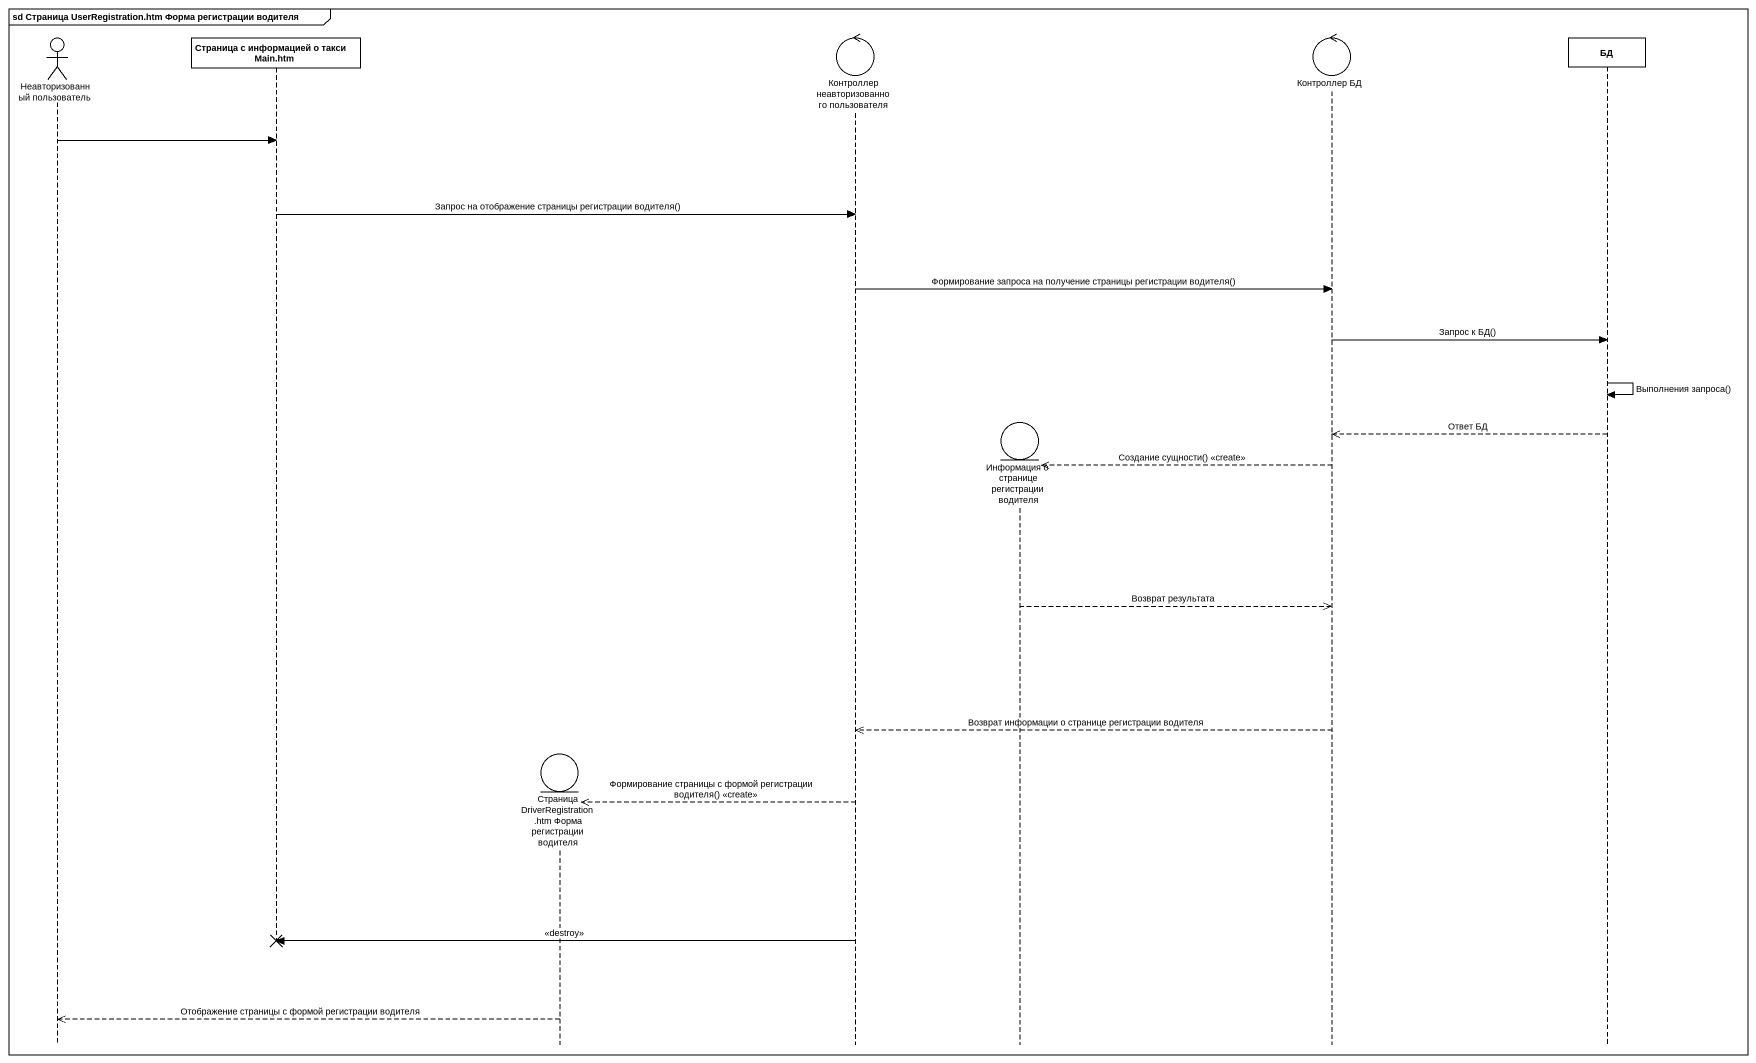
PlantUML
@startuml
mainframe sd Страница UserRegistration.htm Форма регистрации водителя
hide footbox
actor "Неавторизованный пользователь" as Неавторизованный
participant "Страница с информацией о такси Main.htm" as Страница_с_информацией_о
entity "Страница DriverRegistration.htm Форма регистрации водителя" as Страница_DriverRegistration
control "Контроллер неавторизованного пользователя" as Контроллер
entity "Информация о странице регистрации водителя" as Информация_о_странице
control "Контроллер БД" as Контроллер_БД
participant БД

Неавторизованный -> Страница_с_информацией_о
Страница_с_информацией_о -> Контроллер : Запрос на отображение страницы регистрации водителя()
Контроллер -> Контроллер_БД : Формирование запроса на получение страницы регистрации водителя()
Контроллер_БД -> БД : Запрос к БД()
БД -> БД : Выполнения запроса()
БД -->> Контроллер_БД : Ответ БД
Контроллер_БД -->> Информация_о_странице ** : Создание сущности() <<create>>
Информация_о_странице -->> Контроллер_БД : Возврат результата
Контроллер_БД -->> Контроллер : Возврат информации о странице регистрации водителя
Контроллер -->> Страница_DriverRegistration ** : Формирование страницы с формой регистрации водителя() <<create>>
Контроллер -> Страница_с_информацией_о !! : <<destroy>>
Страница_DriverRegistration -->> Неавторизованный : Отображение страницы с формой регистрации водителя
@enduml
